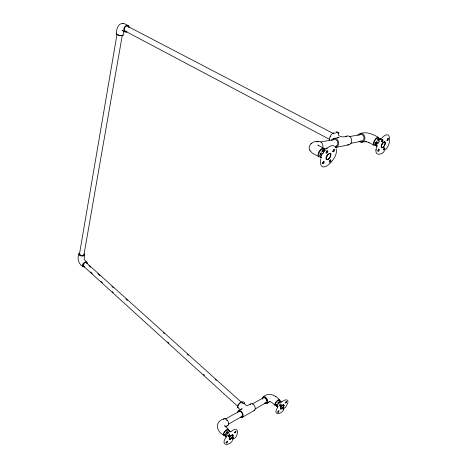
<?xml version="1.0" encoding="UTF-8"?>
<svg xmlns="http://www.w3.org/2000/svg" width="468" height="468" viewBox="0 0 468 468"><rect width="100%" height="100%" fill="white"/><g stroke="black" fill="none" stroke-linecap="round" stroke-linejoin="round"><path stroke-width="0.7" d="M375.985 150.129C374.944 156.441 382.777 154.627 384.55 150.696M375.634 144.63L375.599 145.472L376.091 145.367M375.681 143.577L375.722 142.559L376.576 141.394M375.664 144.583L375.623 145.595L376.933 146.11M375.705 143.694L375.745 142.681M376.646 146.121L376.693 145.109M376.734 144.22L376.775 143.202L375.915 142.769M376.869 145.261L376.834 146.104L377.571 145.946M376.915 144.202L376.962 143.185L377.617 142.208M380.08 139.271L380.104 138.756M380.262 139.253L380.279 138.914M376.061 149.391L376.711 146.683M375.98 150.199L376.073 149.333M78.794 253.948C77.056 258.506 78.46 263.975 82.795 266.52M116.275 33.883C116.368 29.94 117.79 23.119 123.084 23.418M79.484 253.984L116.947 34.726M83.93 254.896L122.294 35.205M84.609 254.931L84.141 259.383L86.972 262.343M123.09 35.328L123.804 31.227M287.878 402.737C289.265 398.315 283.392 399.59 282.005 402.065M320.82 158.71C317.83 178.349 339.674 157.968 336.059 148.771M338.867 132.924A1.574 0.48 17.2 0 1 336.48 132.614A1.574 0.48 17.2 0 1 336.749 131.83A1.574 0.48 17.2 0 1 338.867 132.924C336.024 137.13 345.337 137.668 346.934 136.03M287.721 403.287L285.316 407.792M377.869 143.84L379.449 141.043M277.419 407.815C272.557 415.344 280.701 415.116 283.772 409.728M225.816 437.644C220.247 445.495 228.846 446.466 232.695 440.482M323.049 153.527L323.657 152.527M321.101 152.948L320.381 154.025L320.445 155.259M321.99 151.603L322.85 150.316L323.897 150.064M321.3 152.744L320.44 154.036L321.335 154.528M322.048 151.614L322.908 150.327M321.516 154.621L322.376 153.334M323.125 152.205L323.985 150.912L323.09 150.421M322.388 153.656L321.668 154.732L321.709 155.832M323.283 152.311L323.996 151.234M377.196 140.359L378.05 139.195M376.822 143.091L377.612 141.915M378.296 140.891L379.086 139.716L378.226 139.283M378.436 140.985L379.098 140.008M225.395 433.947L224.839 434.76L224.997 435.263M226.085 432.923L227.67 431.461M225.529 433.854L224.862 434.836L225.594 435.638L225.751 436.135L225.342 436.351M226.108 432.994L226.775 432.011M225.623 435.556L226.284 434.573M226.863 433.719L227.53 432.736L226.898 432.134M226.301 434.813L225.746 435.632L225.904 436.135M226.992 433.789L227.547 432.97M277.009 403.942L276.383 404.855L277.185 406.072M277.547 403.141L278.946 401.755M277.132 405.499L277.752 404.586M278.296 403.785L278.916 402.872L278.296 402.34M277.764 404.802L277.331 406.066M278.407 403.855L278.928 403.094M234.462 438.434C239.452 434.216 238.335 424.944 231.075 431.572M385.176 149.93C391.558 144.992 391.757 127.08 381.309 138.551M226.787 436.176L227.904 434.725M279.747 404.434L280.297 403.796M228.513 434.029L229.133 433.356M318.234 141.342C313.121 140.505 306.575 145.764 310.132 150.883M326.459 148.976C328.36 147.11 331.016 144.875 333.86 145.8M241.406 409.213L241.979 408.769M310.916 143.705L311.536 143.196M226.746 436.749L226.097 437.071L225.137 435.848M276.764 406.476L277.384 407.008L278.191 406.587M225.705 435.96L225.295 436.199L225.166 435.784M277.22 406.897L276.6 406.364L276.875 406.23M227.606 432.66L228.431 432.18M229.144 431.765L229.958 431.291L230.162 431.8M278.986 402.802L279.688 402.398M280.303 402.041L280.999 401.632L281.122 402.141M227.659 432.806L228.343 432.409M229.191 431.917L230.01 431.443L230.133 431.865M279.033 402.942L279.618 402.603M280.35 402.176L281.046 401.772L281.116 402.188M228.285 431.051L229.203 430.572L229.958 431.291L229.256 430.578M279.454 401.409L280.256 400.994L281.04 401.638L280.256 400.994M225.418 426.921L227.822 425.547M242.237 417.327L254.381 410.395M266.573 403.422L269.972 401.485C270.282 401.497 274.511 404.112 274.979 405.358M228.407 424.195L241.634 416.66M254.855 409.131L266.193 402.673M266.865 403.252L269.972 401.485M238.481 410.723L242.137 408.681M263.291 396.876C268.269 392.108 275.693 394.957 279.355 399.789M225.172 419.164L239.686 411.044M252.305 403.978L263.665 397.625M224.16 418.72C214.783 421.399 215.801 430.794 223.411 435.123M250.649 403.931L246.911 405.873L243.851 403.346M337.311 137.966L339.095 137.469L333.824 138.458M320.574 157.359L320.873 157.295M375.658 145.636L376.026 145.56M320.51 157.178L320.808 157.113M324.078 150.836L324.973 150.655M379.168 139.645L379.905 139.493M380.548 139.365L381.285 139.212M324.143 151.018L324.886 150.866M379.226 139.809L379.84 139.686M335.714 147.443L348.771 144.817M361.782 142.196L365.888 141.593M324.529 149.976L325.98 149.971M377.986 139.189L378.869 138.973M379.367 138.908L380.25 138.698L381.321 139.259M323.552 148.777L327.114 148.069M334.953 146.502L336.375 146.221M350.631 143.378L362.033 141.102M320.849 141.985L333.719 139.575A3.545 2.983 82.1 0 1 337.732 142.512A3.545 2.983 82.1 0 1 334.731 146.478M349.444 136.627L360.167 134.62M360.418 133.52C366.625 131.344 372.996 134.257 378.284 137.311M122.891 30.613L121.949 30.356L124.874 31.9M122.973 23.406L124.511 23.728L128.244 25.635M365.853 141.588L368.456 142.366L374.078 145.215M378.132 139.125L378.992 139.558M375.786 142.564L376.646 143.003M369.006 142.629L368.778 142.512M128.08 26.53L333.696 133.725M329.718 139.446L125.038 31.011M323.745 148.338L317.854 145.062L318.328 145.624M323.002 150.246L323.897 150.737M320.58 154.259L321.469 154.75L321.51 155.85M321.411 157.804L320.521 157.312L320.481 156.218M318.708 156.716L312.355 153.106L310.009 150.702M275.804 396.747L275.237 396.291M278.238 402.164L278.864 402.696M86.153 262.577L241.576 402.433M88.955 265.765L90.581 267.228M97.783 273.71L99.947 275.658M111.858 286.381L113.373 287.744M125.857 298.982L127.483 300.444M163.309 332.701L164.391 333.678M187.2 354.235L188.288 355.218M215.245 379.513L216.327 380.49M167.86 342.12L168.936 343.097M203.445 374.4L204.522 375.377M238.06 406.622L83.146 265.853M90.564 271.926L92.184 273.4M100.836 281.256L102.463 282.731M112.197 291.576L113.279 292.558M237.697 407.435L240.242 409.752M228.519 429.326L224.628 425.587L224.827 426.184M226.851 431.935L227.483 432.537M225.892 436.574L226.044 437.071M224.839 434.912L224.997 435.415M226.067 436.65L226.202 437.071M229.279 430.659L229.408 431.081M229.098 430.578L229.226 430.999M276.354 404.791L276.442 405.428M276.524 405.815L276.6 406.364M277.419 406.587L277.489 407.002M277.261 406.505L277.343 407.008M280.309 401.082L280.379 401.503M280.156 401L280.221 401.421M321.551 156.809L321.575 157.541M232.888 435.989A2.89 1.059 -49.6 0 1 232.403 436.913M232.069 437.393A2.89 1.059 -49.6 0 1 231.408 438.147M231.268 438.288A2.89 1.059 -49.6 0 1 230.426 438.961M229.098 438.13A2.89 1.059 -49.6 0 1 229.747 436.919M230.01 436.568A2.89 1.059 -49.6 0 1 230.993 435.532M231.929 434.895A2.89 1.059 -49.6 0 1 232.906 434.854M283.327 404.732A2.644 0.918 -51.4 0 1 283.918 405.072A2.597 0.901 -51.4 0 1 281.906 408.617A2.597 0.901 -51.4 0 1 280.958 407.312A2.597 0.901 -51.4 0 1 283.953 405.019M283.889 405.469A2.644 0.918 -51.4 0 1 282.947 407.289M280.478 408.927A2.644 0.918 -51.4 0 1 280.49 407.798M280.554 407.646A2.644 0.918 -51.4 0 1 280.899 406.996M281.005 406.827A2.644 0.918 -51.4 0 1 281.239 406.499M281.49 406.171A2.644 0.918 -51.4 0 1 282.742 405.013M238.247 405.499A2.749 1.059 -50.3 0 1 238.434 405.107M238.674 404.697A2.749 1.059 -50.3 0 1 239.277 403.89M239.622 403.521A2.749 1.059 -50.3 0 1 240.891 402.597M237.633 412.595A3.802 2.363 62.4 0 1 240.447 410.781A3.802 2.363 62.4 0 1 243.103 415.455A3.802 2.363 62.4 0 1 240.277 417.257M238.446 412.021A2.931 1.825 62.4 0 1 241.886 413.004A2.931 1.825 62.4 0 1 241.172 416.754M250.128 404.487A3.732 2.369 61.9 0 1 254.37 405.621A3.732 2.369 61.9 0 1 254.042 410.553M238.423 407.54A3.58 1.381 -50.3 0 1 238.774 403.995A3.58 1.381 -50.3 0 1 242.5 402.357M262.957 398.426A2.826 1.837 61.4 0 1 265.374 397.929A2.826 1.837 61.4 0 1 267.035 401.24A2.826 1.837 61.4 0 1 265.081 402.673M264.993 398.256A2.2 1.427 61.4 0 1 266.292 399.678M266.508 400.321A2.2 1.427 61.4 0 1 266.567 400.941M223.417 419.427A3.884 2.352 62.9 0 1 227.887 421.03A3.884 2.352 62.9 0 1 226.857 425.833M225.049 434.912A3.867 1.445 -49.5 0 1 223.376 433.719A3.867 1.445 -49.5 0 1 226.881 429.519A3.867 1.445 -49.5 0 1 228.542 430.73M224.792 434.52A2.983 1.117 -49.5 0 1 224.061 433.14A2.983 1.117 -49.5 0 1 226.617 430.168A2.983 1.117 -49.5 0 1 228.045 430.741M226.705 420.305A2.995 1.813 62.9 0 1 227.009 420.668M262.22 399.192A3.662 2.375 61.4 0 1 264.865 396.922A3.662 2.375 61.4 0 1 267.667 401.421A3.662 2.375 61.4 0 1 264.742 403.246M276.196 405.136A3.539 1.258 -51.3 0 1 274.944 403.861A3.539 1.258 -51.3 0 1 278.138 400A3.539 1.258 -51.3 0 1 279.373 401.292M276.278 404.627A2.732 0.971 -51.3 0 1 276.143 402.316A2.732 0.971 -51.3 0 1 279.027 400.76M279.022 406.019A2.592 0.907 -51.4 0 1 279.77 404.867M286.264 401.298A0.913 0.316 -51.5 0 1 286.217 401.626M286.112 401.848A0.913 0.316 -51.5 0 1 285.234 402.691M283.813 407.376A0.907 0.316 -51.4 0 1 283.666 408.108A0.907 0.316 -51.4 0 1 282.859 408.833M278.612 410.717A0.918 0.316 -51.2 0 1 277.735 411.904M280.976 404.539A0.924 0.322 -51.4 0 1 280.098 405.733M235.568 431.303A0.994 0.369 -49.8 0 1 234.883 432.233A0.994 0.369 -49.8 0 1 234.234 432.409M233.316 437.75A0.994 0.363 -49.6 0 1 232.415 438.826M227.173 441.072A1 0.369 -49.4 0 1 226.688 442.125A1 0.369 -49.4 0 1 225.81 442.529M229.314 434.515A1.006 0.374 -49.5 0 1 229.121 435.404A1.006 0.374 -49.5 0 1 228.132 436.106M84.345 266.339A2.281 1.433 -47 0 1 83.596 263.736A2.281 1.433 -47 0 1 86.709 263.209M83.532 265.537A1.773 1.111 -47 0 1 84.059 263.683M84.462 266.836A2.954 1.854 -47 0 1 82.485 265.099A2.954 1.854 -47 0 1 85.311 262.01A2.954 1.854 -47 0 1 87.276 263.759M84.1 253.796A2.948 1.579 8.9 0 1 83.485 255.902A2.948 1.579 8.9 0 1 79.472 255.224A2.948 1.579 8.9 0 1 79.712 253.059M83.871 254.34A2.276 1.217 8.9 0 1 81.309 255.61A2.276 1.217 8.9 0 1 79.888 253.51M122.089 35.363A2.685 0.679 11.9 0 1 119.673 35.299M119.235 35.205A2.685 0.679 11.9 0 1 118.053 34.831M117.801 34.726A2.685 0.679 11.9 0 1 117.187 34.34M82.555 255.37A1.767 0.948 8.9 0 1 81.801 255.405M81.028 255.247A1.767 0.948 8.9 0 1 80.016 254.516M122.856 34.907A3.481 0.883 11.9 0 1 119.486 35.469A3.481 0.883 11.9 0 1 116.672 33.597M127.132 31.894A3.568 2.621 -67.3 0 1 123.827 30.192A3.568 2.621 -67.3 0 1 125.98 25.623A3.568 2.621 -67.3 0 1 129.273 27.343M126.085 31.426A2.755 2.024 -67.3 0 1 124.933 27.501A2.755 2.024 -67.3 0 1 128.565 27.32M330.232 153.299A3.662 1.714 -59.5 0 1 330.712 154.136M330.548 155.709A3.662 1.714 -59.5 0 1 329.729 157.505M329.449 157.921A3.662 1.714 -59.5 0 1 327.84 159.453M326.137 159.167A3.662 1.714 -59.5 0 1 325.991 158.476M326.038 157.833A3.662 1.714 -59.5 0 1 326.208 157.108M326.494 156.347A3.662 1.714 -59.5 0 1 326.611 156.096M326.88 155.592A3.662 1.714 -59.5 0 1 327.19 155.113M327.354 154.885A3.662 1.714 -59.5 0 1 327.524 154.668M384.07 141.81A3.358 1.398 -60 0 1 385.1 142.518M384.936 143.904A3.358 1.398 -60 0 1 384.532 144.934M383.684 146.308A3.358 1.398 -60 0 1 381.157 147.438M381.66 144.378A3.358 1.398 -60 0 1 381.911 143.922M382.192 143.489A3.358 1.398 -60 0 1 382.97 142.553M383.134 142.401A3.358 1.398 -60 0 1 383.52 142.091M330.496 136.995A3.469 1.644 -60.3 0 1 330.753 136.416M331.449 140.423A4.598 3.867 82.1 0 1 338.077 140.704A4.598 3.867 82.1 0 1 335.111 147.525M332.783 140.207A3.545 2.983 82.1 0 1 333.228 139.844M345.823 136.527A4.493 3.843 82.6 0 1 351.62 139.522A4.493 3.843 82.6 0 1 347.572 144.869M329.729 140.464A4.516 2.135 -60.3 0 1 331.309 134.649A4.516 2.135 -60.3 0 1 335.141 133.743M359.418 135.024A3.387 2.948 83.3 0 1 364.028 137.463A3.387 2.948 83.3 0 1 360.202 141.038M316.713 142.044A4.721 3.89 81.5 0 1 317.181 141.722M317.696 141.488A4.721 3.89 81.5 0 1 321.826 142.933A4.721 3.89 81.5 0 1 322.639 147.987M320.603 156.517A4.891 2.334 -59.6 0 1 318.065 154.493A4.891 2.334 -59.6 0 1 321.545 148.701A4.891 2.334 -59.6 0 1 324.4 150.21M320.27 155.826A3.773 1.802 -59.6 0 1 319.685 151.591A3.773 1.802 -59.6 0 1 323.645 150.129M357.815 135.509A4.387 3.82 83.3 0 1 363.063 134.158A4.387 3.82 83.3 0 1 364.408 140.219A4.387 3.82 83.3 0 1 359.155 141.541M376.173 144.343A4.487 1.907 -60.2 0 1 373.4 143.664A4.487 1.907 -60.2 0 1 376.447 137.937A4.487 1.907 -60.2 0 1 378.916 139.189M375.172 144.29A3.457 1.474 -60.2 0 1 374.85 140.616A3.457 1.474 -60.2 0 1 378.249 138.762M387.913 138.271A1.164 0.48 -60.3 0 1 387.685 139.376A1.164 0.48 -60.3 0 1 386.849 140.201M383.959 147.677A1.152 0.474 -59.9 0 1 384.088 148.719A1.152 0.474 -59.9 0 1 383.011 149.696M378.682 149.017A1.158 0.486 -59.9 0 1 378.548 149.947A1.158 0.486 -59.9 0 1 377.828 150.854M382.087 139.277A1.17 0.491 -60.2 0 1 382.221 140.353A1.17 0.491 -60.2 0 1 381.127 141.342M333.918 149.508A1.269 0.591 -59.8 0 1 333.456 150.831A1.269 0.591 -59.8 0 1 332.514 151.404M330.291 159.898A1.252 0.585 -59.3 0 1 329.337 161.676M323.493 161.167A1.264 0.597 -59.2 0 1 323.224 162.531A1.264 0.597 -59.2 0 1 322.159 163.279M326.962 150.55A1.281 0.603 -59.7 0 1 327.027 151.702A1.281 0.603 -59.7 0 1 325.974 152.808M365.327 141.488L364.976 141.535L365.327 141.529M366.034 141.617L365.689 141.564L366.034 141.617M230.806 438.832A2.668 0.977 -49.6 0 0 232.935 435.187A2.668 0.977 -49.6 0 0 229.735 437.492A2.668 0.977 -49.6 0 0 230.806 438.832M281.97 408.488A2.445 0.848 -51.4 0 0 283.842 405.118A2.445 0.848 -51.4 0 0 281.011 407.341A2.445 0.848 -51.4 0 0 281.97 408.488M242.412 402.989A1.258 0.831 23 0 0 244.495 403.398A1.258 0.831 23 0 0 243.395 401.877A1.258 0.831 23 0 0 242.412 402.989M280.607 406.084A0.924 0.322 -51.4 0 0 281.42 404.791A0.924 0.322 -51.4 0 0 280.385 405.487A0.924 0.322 -51.4 0 0 280.607 406.084M278.244 412.255A0.918 0.316 -51.2 0 0 279.045 410.974A0.918 0.316 -51.2 0 0 278.015 411.676A0.918 0.316 -51.2 0 0 278.244 412.255M283.532 409.108A0.907 0.316 -51.4 0 0 284.328 407.833A0.907 0.316 -51.4 0 0 283.315 408.529A0.907 0.316 -51.4 0 0 283.532 409.108M285.907 402.971A0.913 0.316 -51.5 0 0 286.714 401.684A0.913 0.316 -51.5 0 0 285.696 402.375A0.913 0.316 -51.5 0 0 285.907 402.971M230.888 438.861A2.831 1.035 -49.6 0 0 233.011 435.024A2.831 1.035 -49.6 0 0 229.577 437.627A2.831 1.035 -49.6 0 0 230.888 438.861M229.01 436.404A1.006 0.374 -49.6 0 0 229.864 435.018A1.006 0.374 -49.6 0 0 228.671 435.819A1.006 0.374 -49.6 0 0 229.01 436.404M226.775 442.886A1 0.369 -49.4 0 0 227.624 441.511A1 0.369 -49.4 0 0 226.43 442.318A1 0.369 -49.4 0 0 226.775 442.886M232.941 439.218A0.994 0.363 -49.6 0 0 233.784 437.855A0.994 0.363 -49.6 0 0 232.608 438.645A0.994 0.363 -49.6 0 0 232.941 439.218M235.193 432.771A0.994 0.369 -49.8 0 0 236.042 431.397A0.994 0.369 -49.8 0 0 234.866 432.186A0.994 0.369 -49.8 0 0 235.193 432.771M328.694 158.915A3.381 1.579 -59.5 0 0 330.426 153.75A3.381 1.579 -59.5 0 0 326.635 157.043A3.381 1.579 -59.5 0 0 328.694 158.915M383.38 146.829A3.1 1.293 -60 0 0 384.848 142.196A3.1 1.293 -60 0 0 381.549 145.53A3.1 1.293 -60 0 0 383.38 146.829M383.251 147.087A3.294 1.369 -60 0 0 385.018 142.085A3.294 1.369 -60 0 0 381.508 145.378A3.294 1.369 -60 0 0 383.251 147.087M382.198 141.529A1.176 0.491 -60.2 0 0 382.994 139.716A1.176 0.491 -60.2 0 0 381.759 140.646A1.176 0.491 -60.2 0 0 382.198 141.529M378.518 151.123A1.164 0.486 -59.8 0 0 379.308 149.333A1.164 0.486 -59.8 0 0 378.08 150.263A1.164 0.486 -59.8 0 0 378.518 151.123M384.064 149.883A1.152 0.474 -59.9 0 0 384.854 148.11A1.152 0.474 -59.9 0 0 383.643 149.029A1.152 0.474 -59.9 0 0 384.064 149.883M387.744 140.377A1.164 0.48 -60.2 0 0 388.539 138.581A1.164 0.48 -60.2 0 0 387.328 139.499A1.164 0.48 -60.2 0 0 387.744 140.377M328.788 158.985A3.592 1.679 -59.5 0 0 330.49 153.533A3.592 1.679 -59.5 0 0 326.471 157.189A3.592 1.679 -59.5 0 0 328.788 158.985M326.956 153.007A1.281 0.603 -59.7 0 0 327.764 151.024A1.281 0.603 -59.7 0 0 326.331 152.059A1.281 0.603 -59.7 0 0 326.956 153.007M323.341 163.484A1.269 0.597 -59.2 0 0 324.137 161.53A1.269 0.597 -59.2 0 0 322.709 162.571A1.269 0.597 -59.2 0 0 323.341 163.484M330.063 161.981A1.252 0.579 -59.3 0 0 330.864 160.044A1.252 0.579 -59.3 0 0 329.46 161.074A1.252 0.579 -59.3 0 0 330.063 161.981M333.69 151.609A1.269 0.591 -59.7 0 0 334.497 149.643A1.269 0.591 -59.7 0 0 333.087 150.667A1.269 0.591 -59.7 0 0 333.69 151.609"/></g></svg>
